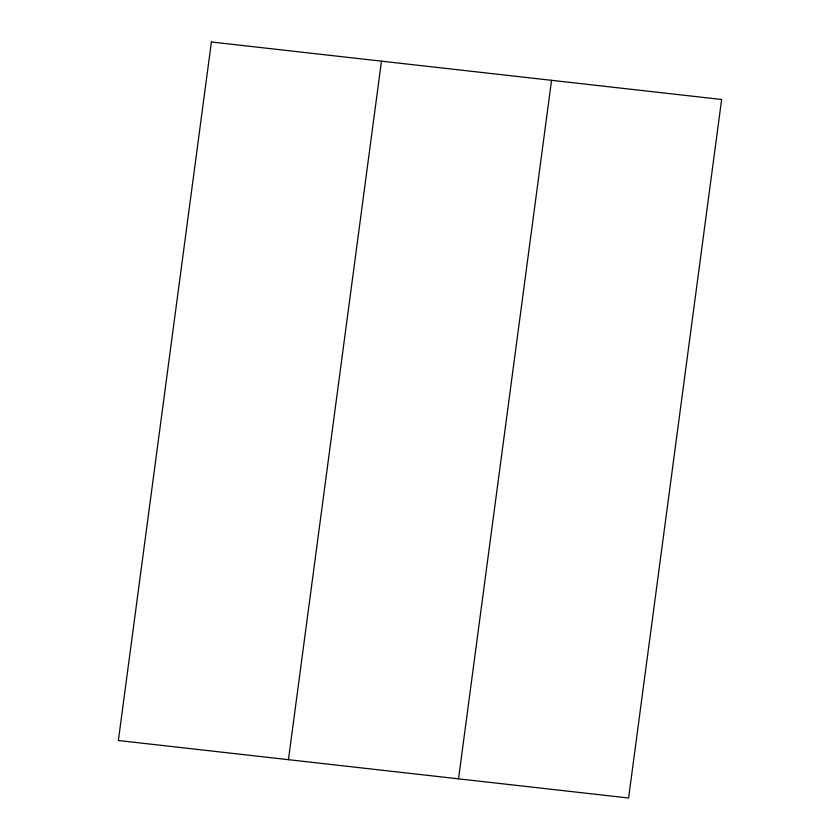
<?xml version="1.0" encoding="UTF-8"?>
<svg xmlns="http://www.w3.org/2000/svg" width="840" height="840" viewBox="0 0 840 840"><rect width="100%" height="100%" fill="white"/><g stroke="black" fill="none" stroke-linecap="round" stroke-linejoin="round"><path stroke-width="1.26" d="M288.445 759.675L381.476 61.163M458.524 778.837L551.554 80.325M211.407 42L118.367 740.513L628.593 798L721.634 99.487L211.407 42"/></g></svg>
